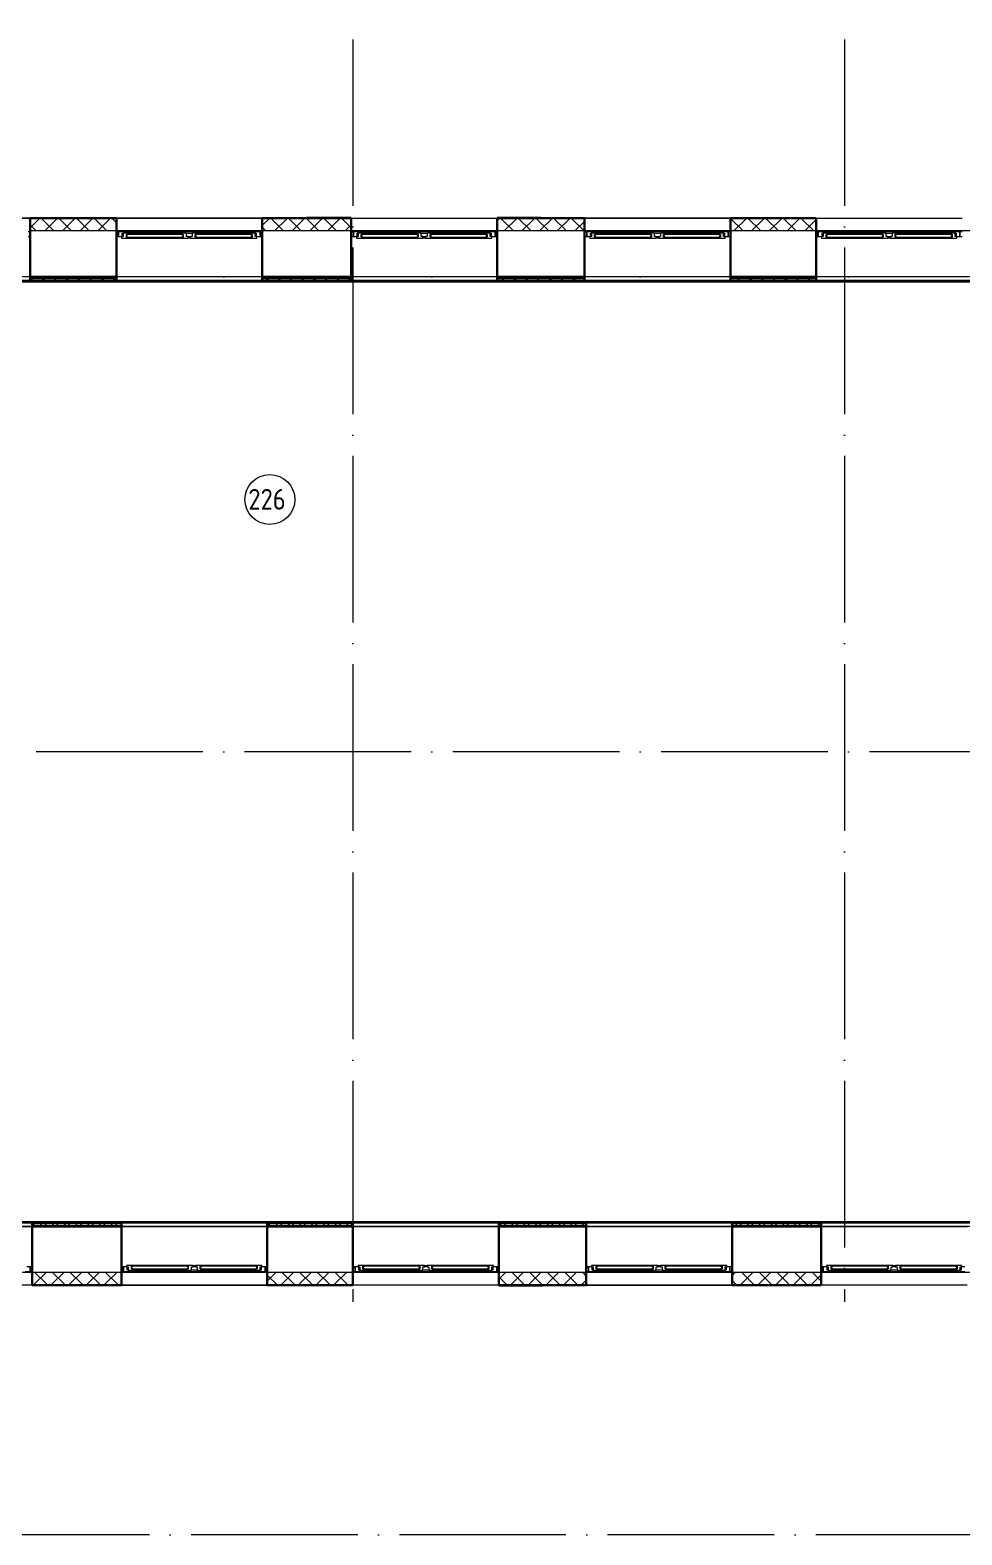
# Model space of a CAD drawing. Header units: millimetres. Extents: x -421858 to 614926, y -468665 to 141641.
# Drawn here: x 115751 to 126935, y 13263 to 31324 of the extents above; entities that cross this region are included whole.
import ezdxf

# ---------------------------------------------------------------- set-up
doc = ezdxf.new("R2010")
doc.units = ezdxf.units.MM
doc.linetypes.add('ADSK_Линия сетки', pattern=[25, 20, -2.5, 0, -2.5])
for name, color, linetype, lineweight in [('_ Окна', 7, 'Continuous', 9), ('Марки помещений', 252, 'Continuous', 20), ('Окна', 252, 'Continuous', 9), ('Оси', 252, 'Continuous', 9), ('Стены внутренние', 7, 'Continuous', 18), ('Стены наружные', 7, 'Continuous', 18), ('Стены штриховка', 252, 'Continuous', 9)]:
    doc.layers.add(name, color=color, linetype=linetype, lineweight=lineweight)
doc.styles.add('GOST Common_2', font='', dxfattribs={"width": 0.9, "height": 250})
doc.styles.get('GOST Common_2').set_extended_font_data('GOST type B')

# ---------------------------------------------------------------- blocks, each defined once
blk = doc.blocks.new('2 этаж')
at = {"layer": '_ Окна', "color": 251, "true_color": 0x636466}
for p, q in [((115751, 28903), (115726, 28903)), ((116811, 28903), (116786, 28903)), ((116811, 28845), (116811, 28903)), ((118536, 28903), (118511, 28903)), ((118511, 28903), (118511, 28845)), ((119631, 28903), (119606, 28903)), ((119631, 28845), (119631, 28903)), ((121356, 28903), (121331, 28903)), ((121331, 28903), (121331, 28845)), ((122431, 28903), (122406, 28903)), ((122431, 28845), (122431, 28903)), ((124156, 28903), (124131, 28903)), ((124131, 28903), (124131, 28845)), ((125211, 28903), (125186, 28903)), ((125211, 28845), (125211, 28903)), ((126936, 28903), (126911, 28903)), ((126911, 28903), (126911, 28845)), ((115726, 28845), (115751, 28845)), ((116786, 28845), (116811, 28845)), ((116909, 28869), (116906, 28869)), ((116906, 28869), (116906, 28837)), ((116906, 28837), (116909, 28837)), ((117586, 28869), (116909, 28869)), ((116909, 28869), (116909, 28837)), ((116909, 28837), (116909, 28869)), ((116909, 28837), (117586, 28837)), ((117586, 28837), (117586, 28869)), ((117586, 28869), (117586, 28837)), ((117589, 28869), (117586, 28869)), ((117586, 28837), (117589, 28837)), ((117589, 28837), (117589, 28869)), ((117736, 28869), (117733, 28869)), ((117733, 28869), (117733, 28837)), ((117733, 28837), (117736, 28837)), ((118413, 28869), (117736, 28869)), ((117736, 28869), (117736, 28837)), ((117736, 28837), (117736, 28869)), ((117736, 28837), (118413, 28837)), ((118413, 28837), (118413, 28869)), ((118413, 28869), (118413, 28837)), ((118416, 28869), (118413, 28869)), ((118413, 28837), (118416, 28837)), ((118416, 28837), (118416, 28869)), ((118511, 28845), (118536, 28845)), ((119606, 28845), (119631, 28845)), ((119729, 28869), (119726, 28869)), ((119726, 28869), (119726, 28837)), ((119726, 28837), (119729, 28837)), ((120406, 28869), (119729, 28869)), ((119729, 28869), (119729, 28837)), ((119729, 28837), (119729, 28869)), ((119729, 28837), (120406, 28837)), ((120406, 28837), (120406, 28869)), ((120406, 28869), (120406, 28837)), ((120409, 28869), (120406, 28869)), ((120406, 28837), (120409, 28837)), ((120409, 28837), (120409, 28869)), ((120556, 28869), (120553, 28869)), ((120553, 28869), (120553, 28837)), ((120553, 28837), (120556, 28837)), ((121233, 28869), (120556, 28869)), ((120556, 28869), (120556, 28837)), ((120556, 28837), (120556, 28869)), ((120556, 28837), (121233, 28837)), ((121233, 28837), (121233, 28869)), ((121233, 28869), (121233, 28837)), ((121236, 28869), (121233, 28869)), ((121233, 28837), (121236, 28837)), ((121236, 28837), (121236, 28869)), ((121331, 28845), (121356, 28845)), ((122406, 28845), (122431, 28845)), ((122529, 28869), (122526, 28869)), ((122526, 28869), (122526, 28837)), ((122526, 28837), (122529, 28837)), ((123206, 28869), (122529, 28869)), ((122529, 28869), (122529, 28837)), ((122529, 28837), (122529, 28869)), ((122529, 28837), (123206, 28837)), ((123206, 28837), (123206, 28869)), ((123206, 28869), (123206, 28837)), ((123209, 28869), (123206, 28869)), ((123206, 28837), (123209, 28837)), ((123209, 28837), (123209, 28869)), ((123356, 28869), (123353, 28869)), ((123353, 28869), (123353, 28837)), ((123353, 28837), (123356, 28837)), ((124033, 28869), (123356, 28869)), ((123356, 28869), (123356, 28837)), ((123356, 28837), (123356, 28869)), ((123356, 28837), (124033, 28837)), ((124033, 28837), (124033, 28869)), ((124033, 28869), (124033, 28837)), ((124036, 28869), (124033, 28869)), ((124033, 28837), (124036, 28837)), ((124036, 28837), (124036, 28869)), ((124131, 28845), (124156, 28845)), ((125186, 28845), (125211, 28845)), ((125309, 28869), (125306, 28869)), ((125306, 28869), (125306, 28837)), ((125306, 28837), (125309, 28837)), ((125986, 28869), (125309, 28869)), ((125309, 28869), (125309, 28837)), ((125309, 28837), (125309, 28869)), ((125309, 28837), (125986, 28837)), ((125986, 28837), (125986, 28869)), ((125986, 28869), (125986, 28837)), ((125989, 28869), (125986, 28869)), ((125986, 28837), (125989, 28837)), ((125989, 28837), (125989, 28869)), ((126136, 28869), (126133, 28869)), ((126133, 28869), (126133, 28837)), ((126133, 28837), (126136, 28837)), ((126813, 28869), (126136, 28869)), ((126136, 28869), (126136, 28837)), ((126136, 28837), (126136, 28869)), ((126136, 28837), (126813, 28837)), ((126813, 28837), (126813, 28869)), ((126813, 28869), (126813, 28837)), ((126816, 28869), (126813, 28869)), ((126813, 28837), (126816, 28837)), ((126816, 28837), (126816, 28869)), ((126911, 28845), (126936, 28845)), ((115776, 16481), (115751, 16481)), ((115751, 16481), (115751, 16423)), ((116871, 16481), (116846, 16481)), ((116871, 16423), (116871, 16481)), ((116969, 16489), (116966, 16489)), ((116966, 16489), (116966, 16457)), ((116966, 16457), (116969, 16457)), ((117646, 16489), (116969, 16489)), ((116969, 16489), (116969, 16457)), ((116969, 16457), (116969, 16489)), ((116969, 16457), (117646, 16457)), ((117646, 16457), (117646, 16489)), ((117646, 16489), (117646, 16457)), ((117649, 16489), (117646, 16489)), ((117646, 16457), (117649, 16457)), ((117649, 16457), (117649, 16489)), ((117796, 16489), (117793, 16489)), ((117793, 16489), (117793, 16457)), ((117793, 16457), (117796, 16457)), ((118473, 16489), (117796, 16489)), ((117796, 16489), (117796, 16457)), ((117796, 16457), (117796, 16489)), ((117796, 16457), (118473, 16457)), ((118473, 16457), (118473, 16489)), ((118473, 16489), (118473, 16457)), ((118476, 16489), (118473, 16489)), ((118473, 16457), (118476, 16457)), ((118476, 16457), (118476, 16489)), ((118596, 16481), (118571, 16481)), ((118571, 16481), (118571, 16423)), ((119651, 16481), (119626, 16481)), ((119651, 16423), (119651, 16481)), ((119749, 16489), (119746, 16489)), ((119746, 16489), (119746, 16457)), ((119746, 16457), (119749, 16457)), ((120426, 16489), (119749, 16489)), ((119749, 16489), (119749, 16457)), ((119749, 16457), (119749, 16489)), ((119749, 16457), (120426, 16457)), ((120426, 16457), (120426, 16489)), ((120426, 16489), (120426, 16457)), ((120429, 16489), (120426, 16489)), ((120426, 16457), (120429, 16457)), ((120429, 16457), (120429, 16489)), ((120576, 16489), (120573, 16489)), ((120573, 16489), (120573, 16457)), ((120573, 16457), (120576, 16457)), ((121253, 16489), (120576, 16489)), ((120576, 16489), (120576, 16457)), ((120576, 16457), (120576, 16489)), ((120576, 16457), (121253, 16457)), ((121253, 16457), (121253, 16489)), ((121253, 16489), (121253, 16457)), ((121256, 16489), (121253, 16489)), ((121253, 16457), (121256, 16457)), ((121256, 16457), (121256, 16489)), ((121376, 16481), (121351, 16481)), ((121351, 16481), (121351, 16423)), ((122451, 16481), (122426, 16481)), ((122451, 16423), (122451, 16481)), ((122549, 16489), (122546, 16489)), ((122546, 16489), (122546, 16457)), ((122546, 16457), (122549, 16457)), ((123226, 16489), (122549, 16489)), ((122549, 16489), (122549, 16457)), ((122549, 16457), (122549, 16489)), ((122549, 16457), (123226, 16457)), ((123226, 16457), (123226, 16489)), ((123226, 16489), (123226, 16457)), ((123229, 16489), (123226, 16489)), ((123226, 16457), (123229, 16457)), ((123229, 16457), (123229, 16489)), ((123376, 16489), (123373, 16489)), ((123373, 16489), (123373, 16457)), ((123373, 16457), (123376, 16457)), ((124053, 16489), (123376, 16489)), ((123376, 16489), (123376, 16457)), ((123376, 16457), (123376, 16489)), ((123376, 16457), (124053, 16457)), ((124053, 16457), (124053, 16489)), ((124053, 16489), (124053, 16457)), ((124056, 16489), (124053, 16489)), ((124053, 16457), (124056, 16457)), ((124056, 16457), (124056, 16489)), ((124176, 16481), (124151, 16481)), ((124151, 16481), (124151, 16423)), ((125271, 16481), (125246, 16481)), ((125271, 16423), (125271, 16481)), ((125369, 16489), (125366, 16489)), ((125366, 16489), (125366, 16457)), ((125366, 16457), (125369, 16457)), ((126046, 16489), (125369, 16489)), ((125369, 16489), (125369, 16457)), ((125369, 16457), (125369, 16489)), ((125369, 16457), (126046, 16457)), ((126046, 16457), (126046, 16489)), ((126046, 16489), (126046, 16457)), ((126049, 16489), (126046, 16489)), ((126046, 16457), (126049, 16457)), ((126049, 16457), (126049, 16489)), ((126196, 16489), (126193, 16489)), ((126193, 16489), (126193, 16457)), ((126193, 16457), (126196, 16457)), ((126873, 16489), (126196, 16489)), ((126196, 16489), (126196, 16457)), ((126196, 16457), (126196, 16489)), ((126196, 16457), (126873, 16457)), ((126873, 16457), (126873, 16489)), ((126873, 16489), (126873, 16457)), ((126876, 16489), (126873, 16489)), ((126873, 16457), (126876, 16457)), ((126876, 16457), (126876, 16489)), ((115751, 16423), (115776, 16423)), ((116846, 16423), (116871, 16423)), ((118571, 16423), (118596, 16423)), ((119626, 16423), (119651, 16423)), ((121351, 16423), (121376, 16423)), ((122426, 16423), (122451, 16423)), ((124151, 16423), (124176, 16423)), ((125246, 16423), (125271, 16423))]:
    blk.add_line(p, q, dxfattribs=at)
at = {"layer": '_ Окна', "color": 251, "lineweight": 18, "true_color": 0x636466}
for p, q in [((116870, 28903), (116811, 28903)), ((116811, 28903), (116811, 28845)), ((116875, 28886), (116870, 28903)), ((118452, 28903), (118447, 28886)), ((118511, 28903), (118452, 28903)), ((118511, 28845), (118511, 28903)), ((119690, 28903), (119631, 28903)), ((119631, 28903), (119631, 28845)), ((119695, 28886), (119690, 28903)), ((121272, 28903), (121267, 28886)), ((121331, 28903), (121272, 28903)), ((121331, 28845), (121331, 28903)), ((122490, 28903), (122431, 28903)), ((122431, 28903), (122431, 28845)), ((122495, 28886), (122490, 28903)), ((124072, 28903), (124067, 28886)), ((124131, 28903), (124072, 28903)), ((124131, 28845), (124131, 28903)), ((125270, 28903), (125211, 28903)), ((125211, 28903), (125211, 28845)), ((125275, 28886), (125270, 28903)), ((126852, 28903), (126847, 28886)), ((126911, 28903), (126852, 28903)), ((126911, 28845), (126911, 28903)), ((116811, 28845), (116849, 28845)), ((116869, 28845), (116849, 28845)), ((116849, 28845), (116849, 28828)), ((116849, 28828), (116905, 28828)), ((116857, 28845), (116857, 28886)), ((116857, 28886), (116869, 28886)), ((116869, 28886), (116869, 28845)), ((116919, 28886), (116869, 28886)), ((116905, 28828), (116906, 28829)), ((116906, 28837), (116906, 28869)), ((116906, 28869), (116924, 28869)), ((116924, 28837), (116906, 28837)), ((116906, 28829), (116907, 28828)), ((116907, 28828), (116922, 28828)), ((116924, 28869), (116919, 28886)), ((116922, 28828), (116924, 28837)), ((117576, 28886), (117571, 28869)), ((117571, 28869), (117589, 28869)), ((117589, 28837), (117571, 28837)), ((117571, 28837), (117573, 28828)), ((117573, 28828), (117588, 28828)), ((117626, 28886), (117576, 28886)), ((117588, 28828), (117589, 28829)), ((117589, 28869), (117589, 28837)), ((117589, 28829), (117590, 28828)), ((117590, 28828), (117646, 28828)), ((117626, 28845), (117626, 28886)), ((117646, 28845), (117626, 28845)), ((117646, 28828), (117646, 28845)), ((117696, 28845), (117676, 28845)), ((117676, 28845), (117676, 28828)), ((117676, 28828), (117732, 28828)), ((117696, 28886), (117696, 28845)), ((117746, 28886), (117696, 28886)), ((117732, 28828), (117733, 28829)), ((117733, 28837), (117733, 28869)), ((117733, 28869), (117751, 28869)), ((117751, 28837), (117733, 28837)), ((117733, 28829), (117734, 28828)), ((117734, 28828), (117749, 28828)), ((117751, 28869), (117746, 28886)), ((117749, 28828), (117751, 28837)), ((118403, 28886), (118398, 28869)), ((118398, 28869), (118416, 28869)), ((118416, 28837), (118398, 28837)), ((118398, 28837), (118400, 28828)), ((118400, 28828), (118415, 28828)), ((118453, 28886), (118403, 28886)), ((118415, 28828), (118416, 28829)), ((118416, 28869), (118416, 28837)), ((118416, 28829), (118417, 28828)), ((118417, 28828), (118473, 28828)), ((118453, 28845), (118453, 28886)), ((118453, 28886), (118465, 28886)), ((118473, 28845), (118453, 28845)), ((118465, 28886), (118465, 28845)), ((118473, 28828), (118473, 28845)), ((118473, 28845), (118511, 28845)), ((119631, 28845), (119669, 28845)), ((119689, 28845), (119669, 28845)), ((119669, 28845), (119669, 28828)), ((119669, 28828), (119725, 28828)), ((119677, 28845), (119677, 28886)), ((119677, 28886), (119689, 28886)), ((119689, 28886), (119689, 28845)), ((119739, 28886), (119689, 28886)), ((119725, 28828), (119726, 28829)), ((119726, 28837), (119726, 28869)), ((119726, 28869), (119744, 28869)), ((119744, 28837), (119726, 28837)), ((119726, 28829), (119727, 28828)), ((119727, 28828), (119742, 28828)), ((119744, 28869), (119739, 28886)), ((119742, 28828), (119744, 28837)), ((120396, 28886), (120391, 28869)), ((120391, 28869), (120409, 28869)), ((120409, 28837), (120391, 28837)), ((120391, 28837), (120393, 28828)), ((120393, 28828), (120408, 28828)), ((120446, 28886), (120396, 28886)), ((120408, 28828), (120409, 28829)), ((120409, 28869), (120409, 28837)), ((120409, 28829), (120410, 28828)), ((120410, 28828), (120466, 28828)), ((120446, 28845), (120446, 28886)), ((120466, 28845), (120446, 28845)), ((120466, 28828), (120466, 28845)), ((120516, 28845), (120496, 28845)), ((120496, 28845), (120496, 28828)), ((120496, 28828), (120552, 28828)), ((120516, 28886), (120516, 28845)), ((120566, 28886), (120516, 28886)), ((120552, 28828), (120553, 28829)), ((120553, 28837), (120553, 28869)), ((120553, 28869), (120571, 28869)), ((120571, 28837), (120553, 28837)), ((120553, 28829), (120554, 28828)), ((120554, 28828), (120569, 28828)), ((120571, 28869), (120566, 28886)), ((120569, 28828), (120571, 28837)), ((121223, 28886), (121218, 28869)), ((121218, 28869), (121236, 28869)), ((121236, 28837), (121218, 28837)), ((121218, 28837), (121220, 28828)), ((121220, 28828), (121235, 28828)), ((121273, 28886), (121223, 28886)), ((121235, 28828), (121236, 28829)), ((121236, 28869), (121236, 28837)), ((121236, 28829), (121237, 28828)), ((121237, 28828), (121293, 28828)), ((121273, 28845), (121273, 28886)), ((121273, 28886), (121285, 28886)), ((121293, 28845), (121273, 28845)), ((121285, 28886), (121285, 28845)), ((121293, 28828), (121293, 28845)), ((121293, 28845), (121331, 28845)), ((122431, 28845), (122469, 28845)), ((122489, 28845), (122469, 28845)), ((122469, 28845), (122469, 28828)), ((122469, 28828), (122525, 28828)), ((122477, 28845), (122477, 28886)), ((122477, 28886), (122489, 28886)), ((122489, 28886), (122489, 28845)), ((122539, 28886), (122489, 28886)), ((122525, 28828), (122526, 28829)), ((122526, 28837), (122526, 28869)), ((122526, 28869), (122544, 28869)), ((122544, 28837), (122526, 28837)), ((122526, 28829), (122527, 28828)), ((122527, 28828), (122542, 28828)), ((122544, 28869), (122539, 28886)), ((122542, 28828), (122544, 28837)), ((123196, 28886), (123191, 28869)), ((123191, 28869), (123209, 28869)), ((123209, 28837), (123191, 28837)), ((123191, 28837), (123193, 28828)), ((123193, 28828), (123208, 28828)), ((123246, 28886), (123196, 28886)), ((123208, 28828), (123209, 28829)), ((123209, 28869), (123209, 28837)), ((123209, 28829), (123210, 28828)), ((123210, 28828), (123266, 28828)), ((123246, 28845), (123246, 28886)), ((123266, 28845), (123246, 28845)), ((123266, 28828), (123266, 28845)), ((123316, 28845), (123296, 28845)), ((123296, 28845), (123296, 28828)), ((123296, 28828), (123352, 28828)), ((123316, 28886), (123316, 28845)), ((123366, 28886), (123316, 28886)), ((123352, 28828), (123353, 28829)), ((123353, 28837), (123353, 28869)), ((123353, 28869), (123371, 28869)), ((123371, 28837), (123353, 28837)), ((123353, 28829), (123354, 28828)), ((123354, 28828), (123369, 28828)), ((123371, 28869), (123366, 28886)), ((123369, 28828), (123371, 28837)), ((124023, 28886), (124018, 28869)), ((124018, 28869), (124036, 28869)), ((124036, 28837), (124018, 28837)), ((124018, 28837), (124020, 28828)), ((124020, 28828), (124035, 28828)), ((124073, 28886), (124023, 28886)), ((124035, 28828), (124036, 28829)), ((124036, 28869), (124036, 28837)), ((124036, 28829), (124037, 28828)), ((124037, 28828), (124093, 28828)), ((124073, 28845), (124073, 28886)), ((124073, 28886), (124085, 28886)), ((124093, 28845), (124073, 28845)), ((124085, 28886), (124085, 28845)), ((124093, 28828), (124093, 28845)), ((124093, 28845), (124131, 28845)), ((125211, 28845), (125249, 28845)), ((125269, 28845), (125249, 28845)), ((125249, 28845), (125249, 28828)), ((125249, 28828), (125305, 28828)), ((125257, 28845), (125257, 28886)), ((125257, 28886), (125269, 28886)), ((125269, 28886), (125269, 28845)), ((125319, 28886), (125269, 28886)), ((125305, 28828), (125306, 28829)), ((125306, 28837), (125306, 28869)), ((125306, 28869), (125324, 28869)), ((125324, 28837), (125306, 28837)), ((125306, 28829), (125307, 28828)), ((125307, 28828), (125322, 28828)), ((125324, 28869), (125319, 28886)), ((125322, 28828), (125324, 28837)), ((125976, 28886), (125971, 28869)), ((125971, 28869), (125989, 28869)), ((125989, 28837), (125971, 28837)), ((125971, 28837), (125973, 28828)), ((125973, 28828), (125988, 28828)), ((126026, 28886), (125976, 28886)), ((125988, 28828), (125989, 28829)), ((125989, 28869), (125989, 28837)), ((125989, 28829), (125990, 28828)), ((125990, 28828), (126046, 28828)), ((126026, 28845), (126026, 28886)), ((126046, 28845), (126026, 28845)), ((126046, 28828), (126046, 28845)), ((126096, 28845), (126076, 28845)), ((126076, 28845), (126076, 28828)), ((126076, 28828), (126132, 28828)), ((126096, 28886), (126096, 28845)), ((126146, 28886), (126096, 28886)), ((126132, 28828), (126133, 28829)), ((126133, 28837), (126133, 28869)), ((126133, 28869), (126151, 28869)), ((126151, 28837), (126133, 28837)), ((126133, 28829), (126134, 28828)), ((126134, 28828), (126149, 28828)), ((126151, 28869), (126146, 28886)), ((126149, 28828), (126151, 28837)), ((126803, 28886), (126798, 28869)), ((126798, 28869), (126816, 28869)), ((126816, 28837), (126798, 28837)), ((126798, 28837), (126800, 28828)), ((126800, 28828), (126815, 28828)), ((126853, 28886), (126803, 28886)), ((126815, 28828), (126816, 28829)), ((126816, 28869), (126816, 28837)), ((126816, 28829), (126817, 28828)), ((126817, 28828), (126873, 28828)), ((126853, 28845), (126853, 28886)), ((126853, 28886), (126865, 28886)), ((126873, 28845), (126853, 28845)), ((126865, 28886), (126865, 28845)), ((126873, 28828), (126873, 28845)), ((126873, 28845), (126911, 28845)), ((115751, 16481), (115713, 16481)), ((115751, 16423), (115751, 16481)), ((116909, 16481), (116871, 16481)), ((116871, 16481), (116871, 16423)), ((116965, 16498), (116909, 16498)), ((116909, 16498), (116909, 16481)), ((116909, 16481), (116929, 16481)), ((116917, 16440), (116917, 16481)), ((116929, 16440), (116917, 16440)), ((116929, 16481), (116929, 16440)), ((116929, 16440), (116979, 16440)), ((116930, 16423), (116935, 16440)), ((116966, 16497), (116965, 16498)), ((116967, 16498), (116966, 16497)), ((116966, 16457), (116966, 16489)), ((116966, 16489), (116984, 16489)), ((116984, 16457), (116966, 16457)), ((116982, 16498), (116967, 16498)), ((116979, 16440), (116984, 16457)), ((116984, 16489), (116982, 16498)), ((117633, 16498), (117631, 16489)), ((117631, 16489), (117649, 16489)), ((117649, 16457), (117631, 16457)), ((117631, 16457), (117636, 16440)), ((117648, 16498), (117633, 16498)), ((117636, 16440), (117686, 16440)), ((117649, 16497), (117648, 16498)), ((117650, 16498), (117649, 16497)), ((117649, 16489), (117649, 16457)), ((117706, 16498), (117650, 16498)), ((117686, 16440), (117686, 16481)), ((117686, 16481), (117706, 16481)), ((117706, 16481), (117706, 16498)), ((117792, 16498), (117736, 16498)), ((117736, 16498), (117736, 16481)), ((117736, 16481), (117756, 16481)), ((117756, 16481), (117756, 16440)), ((117756, 16440), (117806, 16440)), ((117793, 16497), (117792, 16498)), ((117794, 16498), (117793, 16497)), ((117793, 16457), (117793, 16489)), ((117793, 16489), (117811, 16489)), ((117811, 16457), (117793, 16457)), ((117809, 16498), (117794, 16498)), ((117806, 16440), (117811, 16457)), ((117811, 16489), (117809, 16498)), ((118460, 16498), (118458, 16489)), ((118458, 16489), (118476, 16489)), ((118476, 16457), (118458, 16457)), ((118458, 16457), (118463, 16440)), ((118475, 16498), (118460, 16498)), ((118463, 16440), (118513, 16440)), ((118476, 16497), (118475, 16498)), ((118477, 16498), (118476, 16497)), ((118476, 16489), (118476, 16457)), ((118533, 16498), (118477, 16498)), ((118507, 16440), (118512, 16423)), ((118513, 16440), (118513, 16481)), ((118513, 16481), (118533, 16481)), ((118525, 16440), (118513, 16440)), ((118525, 16481), (118525, 16440)), ((118533, 16481), (118533, 16498)), ((118571, 16481), (118533, 16481)), ((118571, 16423), (118571, 16481)), ((119689, 16481), (119651, 16481)), ((119651, 16481), (119651, 16423)), ((119745, 16498), (119689, 16498)), ((119689, 16498), (119689, 16481)), ((119689, 16481), (119709, 16481)), ((119697, 16440), (119697, 16481)), ((119709, 16440), (119697, 16440)), ((119709, 16481), (119709, 16440)), ((119709, 16440), (119759, 16440)), ((119710, 16423), (119715, 16440)), ((119746, 16497), (119745, 16498)), ((119747, 16498), (119746, 16497)), ((119746, 16457), (119746, 16489)), ((119746, 16489), (119764, 16489)), ((119764, 16457), (119746, 16457)), ((119762, 16498), (119747, 16498)), ((119759, 16440), (119764, 16457)), ((119764, 16489), (119762, 16498)), ((120413, 16498), (120411, 16489)), ((120411, 16489), (120429, 16489)), ((120429, 16457), (120411, 16457)), ((120411, 16457), (120416, 16440)), ((120428, 16498), (120413, 16498)), ((120416, 16440), (120466, 16440)), ((120429, 16497), (120428, 16498)), ((120430, 16498), (120429, 16497)), ((120429, 16489), (120429, 16457)), ((120486, 16498), (120430, 16498)), ((120466, 16440), (120466, 16481)), ((120466, 16481), (120486, 16481)), ((120486, 16481), (120486, 16498)), ((120572, 16498), (120516, 16498)), ((120516, 16498), (120516, 16481)), ((120516, 16481), (120536, 16481)), ((120536, 16481), (120536, 16440)), ((120536, 16440), (120586, 16440)), ((120573, 16497), (120572, 16498)), ((120574, 16498), (120573, 16497)), ((120573, 16457), (120573, 16489)), ((120573, 16489), (120591, 16489)), ((120591, 16457), (120573, 16457)), ((120589, 16498), (120574, 16498)), ((120586, 16440), (120591, 16457)), ((120591, 16489), (120589, 16498)), ((121240, 16498), (121238, 16489)), ((121238, 16489), (121256, 16489)), ((121256, 16457), (121238, 16457)), ((121238, 16457), (121243, 16440)), ((121255, 16498), (121240, 16498)), ((121243, 16440), (121293, 16440)), ((121256, 16497), (121255, 16498)), ((121257, 16498), (121256, 16497)), ((121256, 16489), (121256, 16457)), ((121313, 16498), (121257, 16498)), ((121287, 16440), (121292, 16423)), ((121293, 16440), (121293, 16481)), ((121293, 16481), (121313, 16481)), ((121305, 16440), (121293, 16440)), ((121305, 16481), (121305, 16440)), ((121313, 16481), (121313, 16498)), ((121351, 16481), (121313, 16481)), ((121351, 16423), (121351, 16481)), ((122489, 16481), (122451, 16481)), ((122451, 16481), (122451, 16423)), ((122545, 16498), (122489, 16498)), ((122489, 16498), (122489, 16481)), ((122489, 16481), (122509, 16481)), ((122497, 16440), (122497, 16481)), ((122509, 16440), (122497, 16440)), ((122509, 16481), (122509, 16440)), ((122509, 16440), (122559, 16440)), ((122510, 16423), (122515, 16440)), ((122546, 16497), (122545, 16498)), ((122547, 16498), (122546, 16497)), ((122546, 16457), (122546, 16489)), ((122546, 16489), (122564, 16489)), ((122564, 16457), (122546, 16457)), ((122562, 16498), (122547, 16498)), ((122559, 16440), (122564, 16457)), ((122564, 16489), (122562, 16498)), ((123213, 16498), (123211, 16489)), ((123211, 16489), (123229, 16489)), ((123229, 16457), (123211, 16457)), ((123211, 16457), (123216, 16440)), ((123228, 16498), (123213, 16498)), ((123216, 16440), (123266, 16440)), ((123229, 16497), (123228, 16498)), ((123230, 16498), (123229, 16497)), ((123229, 16489), (123229, 16457)), ((123286, 16498), (123230, 16498)), ((123266, 16440), (123266, 16481)), ((123266, 16481), (123286, 16481)), ((123286, 16481), (123286, 16498)), ((123372, 16498), (123316, 16498)), ((123316, 16498), (123316, 16481)), ((123316, 16481), (123336, 16481)), ((123336, 16481), (123336, 16440)), ((123336, 16440), (123386, 16440)), ((123373, 16497), (123372, 16498)), ((123374, 16498), (123373, 16497)), ((123373, 16457), (123373, 16489)), ((123373, 16489), (123391, 16489)), ((123391, 16457), (123373, 16457)), ((123389, 16498), (123374, 16498)), ((123386, 16440), (123391, 16457)), ((123391, 16489), (123389, 16498)), ((124040, 16498), (124038, 16489)), ((124038, 16489), (124056, 16489)), ((124056, 16457), (124038, 16457)), ((124038, 16457), (124043, 16440)), ((124055, 16498), (124040, 16498)), ((124043, 16440), (124093, 16440)), ((124056, 16497), (124055, 16498)), ((124057, 16498), (124056, 16497)), ((124056, 16489), (124056, 16457)), ((124113, 16498), (124057, 16498)), ((124087, 16440), (124092, 16423)), ((124093, 16440), (124093, 16481)), ((124093, 16481), (124113, 16481)), ((124105, 16440), (124093, 16440)), ((124105, 16481), (124105, 16440)), ((124113, 16481), (124113, 16498)), ((124151, 16481), (124113, 16481)), ((124151, 16423), (124151, 16481)), ((125309, 16481), (125271, 16481)), ((125271, 16481), (125271, 16423)), ((125365, 16498), (125309, 16498)), ((125309, 16498), (125309, 16481)), ((125309, 16481), (125329, 16481)), ((125317, 16440), (125317, 16481)), ((125329, 16440), (125317, 16440)), ((125329, 16481), (125329, 16440)), ((125329, 16440), (125379, 16440)), ((125330, 16423), (125335, 16440)), ((125366, 16497), (125365, 16498)), ((125367, 16498), (125366, 16497)), ((125366, 16457), (125366, 16489)), ((125366, 16489), (125384, 16489)), ((125384, 16457), (125366, 16457)), ((125382, 16498), (125367, 16498)), ((125379, 16440), (125384, 16457)), ((125384, 16489), (125382, 16498)), ((126033, 16498), (126031, 16489)), ((126031, 16489), (126049, 16489)), ((126049, 16457), (126031, 16457)), ((126031, 16457), (126036, 16440)), ((126048, 16498), (126033, 16498)), ((126036, 16440), (126086, 16440)), ((126049, 16497), (126048, 16498)), ((126050, 16498), (126049, 16497)), ((126049, 16489), (126049, 16457)), ((126106, 16498), (126050, 16498)), ((126086, 16440), (126086, 16481)), ((126086, 16481), (126106, 16481)), ((126106, 16481), (126106, 16498)), ((126192, 16498), (126136, 16498)), ((126136, 16498), (126136, 16481)), ((126136, 16481), (126156, 16481)), ((126156, 16481), (126156, 16440)), ((126156, 16440), (126206, 16440)), ((126193, 16497), (126192, 16498)), ((126194, 16498), (126193, 16497)), ((126193, 16457), (126193, 16489)), ((126193, 16489), (126211, 16489)), ((126211, 16457), (126193, 16457)), ((126209, 16498), (126194, 16498)), ((126206, 16440), (126211, 16457)), ((126211, 16489), (126209, 16498)), ((126860, 16498), (126858, 16489)), ((126858, 16489), (126876, 16489)), ((126876, 16457), (126858, 16457)), ((126858, 16457), (126863, 16440)), ((126875, 16498), (126860, 16498)), ((126863, 16440), (126913, 16440)), ((126876, 16497), (126875, 16498)), ((126877, 16498), (126876, 16497)), ((126876, 16489), (126876, 16457)), ((126933, 16498), (126877, 16498)), ((126907, 16440), (126912, 16423)), ((126913, 16440), (126913, 16481)), ((126913, 16481), (126933, 16481)), ((126925, 16440), (126913, 16440)), ((126925, 16481), (126925, 16440)), ((126933, 16481), (126933, 16498)), ((126971, 16481), (126933, 16481)), ((115692, 16423), (115751, 16423)), ((116871, 16423), (116930, 16423)), ((118512, 16423), (118571, 16423)), ((119651, 16423), (119710, 16423)), ((121292, 16423), (121351, 16423)), ((122451, 16423), (122510, 16423)), ((124092, 16423), (124151, 16423)), ((125271, 16423), (125330, 16423)), ((126912, 16423), (126971, 16423))]:
    blk.add_line(p, q, dxfattribs=at)
at = {"layer": 'Марки помещений', "color": 251, "true_color": 0x636466}
blk.add_circle((118629, 25690), 300, dxfattribs=at)
at = {"layer": 'Окна', "color": 251, "true_color": 0x636466}
for p, q in [((118452, 28903), (116870, 28903)), ((121272, 28903), (119690, 28903)), ((124072, 28903), (122490, 28903)), ((126852, 28903), (125270, 28903)), ((116905, 28828), (116907, 28828)), ((117576, 28886), (116919, 28886)), ((116922, 28828), (117573, 28828)), ((117588, 28828), (117590, 28828)), ((117626, 28886), (117696, 28886)), ((117646, 28845), (117676, 28845)), ((117676, 28828), (117646, 28828)), ((117732, 28828), (117734, 28828)), ((118403, 28886), (117746, 28886)), ((117749, 28828), (118400, 28828)), ((118415, 28828), (118417, 28828)), ((119725, 28828), (119727, 28828)), ((120396, 28886), (119739, 28886)), ((119742, 28828), (120393, 28828)), ((120408, 28828), (120410, 28828)), ((120446, 28886), (120516, 28886)), ((120466, 28845), (120496, 28845)), ((120496, 28828), (120466, 28828)), ((120552, 28828), (120554, 28828)), ((121223, 28886), (120566, 28886)), ((120569, 28828), (121220, 28828)), ((121235, 28828), (121237, 28828)), ((122525, 28828), (122527, 28828)), ((123196, 28886), (122539, 28886)), ((122542, 28828), (123193, 28828)), ((123208, 28828), (123210, 28828)), ((123246, 28886), (123316, 28886)), ((123266, 28845), (123296, 28845)), ((123296, 28828), (123266, 28828)), ((123352, 28828), (123354, 28828)), ((124023, 28886), (123366, 28886)), ((123369, 28828), (124020, 28828)), ((124035, 28828), (124037, 28828)), ((125305, 28828), (125307, 28828)), ((125976, 28886), (125319, 28886)), ((125322, 28828), (125973, 28828)), ((125988, 28828), (125990, 28828)), ((126026, 28886), (126096, 28886)), ((126046, 28845), (126076, 28845)), ((126076, 28828), (126046, 28828)), ((126132, 28828), (126134, 28828)), ((126803, 28886), (126146, 28886)), ((126149, 28828), (126800, 28828)), ((126815, 28828), (126817, 28828)), ((116967, 16498), (116965, 16498)), ((116979, 16440), (117636, 16440)), ((117633, 16498), (116982, 16498)), ((117650, 16498), (117648, 16498)), ((117756, 16440), (117686, 16440)), ((117706, 16498), (117736, 16498)), ((117736, 16481), (117706, 16481)), ((117794, 16498), (117792, 16498)), ((117806, 16440), (118463, 16440)), ((118460, 16498), (117809, 16498)), ((118477, 16498), (118475, 16498)), ((119747, 16498), (119745, 16498)), ((119759, 16440), (120416, 16440)), ((120413, 16498), (119762, 16498)), ((120430, 16498), (120428, 16498)), ((120536, 16440), (120466, 16440)), ((120486, 16498), (120516, 16498)), ((120516, 16481), (120486, 16481)), ((120574, 16498), (120572, 16498)), ((120586, 16440), (121243, 16440)), ((121240, 16498), (120589, 16498)), ((121257, 16498), (121255, 16498)), ((122547, 16498), (122545, 16498)), ((122559, 16440), (123216, 16440)), ((123213, 16498), (122562, 16498)), ((123230, 16498), (123228, 16498)), ((123336, 16440), (123266, 16440)), ((123286, 16498), (123316, 16498)), ((123316, 16481), (123286, 16481)), ((123374, 16498), (123372, 16498)), ((123386, 16440), (124043, 16440)), ((124040, 16498), (123389, 16498)), ((124057, 16498), (124055, 16498)), ((125367, 16498), (125365, 16498)), ((125379, 16440), (126036, 16440)), ((126033, 16498), (125382, 16498)), ((126050, 16498), (126048, 16498)), ((126156, 16440), (126086, 16440)), ((126106, 16498), (126136, 16498)), ((126136, 16481), (126106, 16481)), ((126194, 16498), (126192, 16498)), ((126206, 16440), (126863, 16440)), ((126860, 16498), (126209, 16498)), ((126877, 16498), (126875, 16498)), ((116930, 16423), (118512, 16423)), ((119710, 16423), (121292, 16423)), ((122510, 16423), (124092, 16423)), ((125330, 16423), (126912, 16423))]:
    blk.add_line(p, q, dxfattribs=at)
at = {"layer": 'Оси', "color": 251, "linetype": 'ADSK_Линия сетки', "ltscale": 100, "true_color": 0x636466}
for p, q in [((119626, 33713), (119626, 16059)), ((125526, 33713), (125526, 16059)), ((165326, 28363), (93604, 28363)), ((165326, 22663), (93566, 22663)), ((165326, 16963), (93604, 16963)), ((139683, 13263), (93566, 13263))]:
    blk.add_line(p, q, dxfattribs=at)
at = {"layer": 'Стены внутренние', "color": 251, "true_color": 0x636466}
for p, q in [((114001, 29065), (115751, 29065)), ((131231, 28913), (115751, 28913)), ((118536, 28913), (115751, 28913)), ((116786, 29065), (118536, 29065)), ((119606, 29065), (121356, 29065)), ((122406, 29065), (124156, 29065)), ((125186, 29065), (126936, 29065)), ((115751, 28363), (114001, 28363)), ((118536, 28363), (116786, 28363)), ((121356, 28363), (119606, 28363)), ((124156, 28363), (122406, 28363)), ((126936, 28363), (125186, 28363)), ((114026, 16963), (115776, 16963)), ((116846, 16963), (118596, 16963)), ((119626, 16963), (121376, 16963)), ((122426, 16963), (124176, 16963)), ((125246, 16963), (126996, 16963)), ((115776, 16261), (114026, 16261)), ((119626, 16413), (114027, 16413)), ((118596, 16261), (116846, 16261)), ((121376, 16261), (119626, 16261)), ((122426, 16413), (119632, 16413)), ((124176, 16261), (122426, 16261)), ((130724, 16413), (122431, 16413)), ((126996, 16261), (125246, 16261))]:
    blk.add_line(p, q, dxfattribs=at)
at = {"layer": 'Стены внутренние', "color": 251, "lineweight": 30, "true_color": 0x636466}
for p, q in [((115751, 28363), (115751, 29065)), ((115751, 29065), (116786, 29065)), ((116786, 28363), (116786, 29065)), ((118536, 28363), (118536, 29065)), ((119606, 29065), (118536, 29065)), ((119606, 28363), (119606, 29065)), ((121356, 28363), (121356, 29065)), ((121356, 29065), (122406, 29065)), ((122406, 28363), (122406, 29065)), ((124156, 28363), (124156, 29065)), ((124156, 29065), (125186, 29065)), ((125186, 28363), (125186, 29065)), ((116786, 28363), (115751, 28363)), ((119606, 28363), (118536, 28363)), ((122406, 28363), (121356, 28363)), ((125186, 28363), (124156, 28363)), ((115776, 16963), (116846, 16963)), ((115776, 16963), (115776, 16261)), ((116846, 16963), (116846, 16261)), ((118596, 16963), (119626, 16963)), ((118596, 16963), (118596, 16261)), ((119626, 16963), (119626, 16261)), ((121376, 16963), (122426, 16963)), ((121376, 16963), (121376, 16261)), ((122426, 16963), (122426, 16261)), ((124176, 16963), (125246, 16963)), ((124176, 16963), (124176, 16261)), ((125246, 16963), (125246, 16261)), ((115776, 16261), (116846, 16261)), ((118596, 16261), (119626, 16261)), ((121376, 16261), (122426, 16261)), ((124176, 16261), (125246, 16261))]:
    blk.add_line(p, q, dxfattribs=at)
at = {"layer": 'Стены внутренние', "color": 251, "linetype": 'Continuous', "lineweight": 9, "true_color": 0x636466}
for p, q in [((115751, 28950), (115864, 29063)), ((115823, 28913), (115751, 28985)), ((116036, 28913), (115886, 29063)), ((115902, 29065), (115901, 29063)), ((115926, 28913), (116076, 29063)), ((116248, 28913), (116098, 29063)), ((116138, 28913), (116288, 29063)), ((116460, 28913), (116310, 29063)), ((116350, 28913), (116500, 29063)), ((116672, 28913), (116522, 29063)), ((116562, 28913), (116712, 29063)), ((116784, 29013), (116734, 29063)), ((116775, 28913), (116786, 28924)), ((118536, 28977), (118622, 29063)), ((118581, 28913), (118536, 28958)), ((118793, 28913), (118643, 29063)), ((118684, 28913), (118834, 29063)), ((118809, 29063), (118808, 29065)), ((119005, 28913), (118855, 29063)), ((118896, 28913), (119046, 29063)), ((119218, 28913), (119068, 29063)), ((119108, 28913), (119258, 29063)), ((119430, 28913), (119280, 29063)), ((119320, 28913), (119470, 29063)), ((119395, 29063), (119395, 29064)), ((119606, 28949), (119492, 29063)), ((119532, 28913), (119606, 28987)), ((121358, 29041), (121379, 29063)), ((121551, 28913), (121401, 29063)), ((121441, 28913), (121591, 29063)), ((121763, 28913), (121613, 29063)), ((121654, 28913), (121804, 29063)), ((121975, 28913), (121825, 29063)), ((121866, 28913), (122016, 29063)), ((122187, 28913), (122037, 29063)), ((122078, 28913), (122228, 29063)), ((122094, 29063), (122093, 29065)), ((122399, 28913), (122249, 29063)), ((122290, 28913), (122404, 29027)), ((124309, 28913), (124159, 29063)), ((124199, 28913), (124349, 29063)), ((124521, 28913), (124371, 29063)), ((124411, 28913), (124561, 29063)), ((124733, 28913), (124583, 29063)), ((124623, 28913), (124773, 29063)), ((124945, 28913), (124795, 29063)), ((124836, 28913), (124986, 29063)), ((125157, 28913), (125007, 29063)), ((125048, 28913), (125184, 29049)), ((125186, 28990), (125184, 28993)), ((115792, 16263), (115942, 16413)), ((115958, 16263), (115808, 16413)), ((115902, 16263), (115902, 16263)), ((116004, 16263), (116154, 16413)), ((116170, 16263), (116020, 16413)), ((116216, 16263), (116366, 16413)), ((116382, 16263), (116232, 16413)), ((116428, 16263), (116578, 16413)), ((116594, 16263), (116444, 16413)), ((116640, 16263), (116790, 16413)), ((116806, 16263), (116656, 16413)), ((118715, 16263), (118596, 16382)), ((118598, 16311), (118700, 16413)), ((118600, 16263), (118599, 16261)), ((118762, 16263), (118912, 16413)), ((118927, 16263), (118777, 16413)), ((118974, 16263), (119124, 16413)), ((119140, 16263), (118990, 16413)), ((119186, 16263), (119336, 16413)), ((119352, 16263), (119202, 16413)), ((119396, 16261), (119394, 16263)), ((119398, 16263), (119548, 16413)), ((119564, 16263), (119414, 16413)), ((119421, 16263), (119420, 16261)), ((119610, 16263), (119624, 16277)), ((119626, 16413), (119626, 16413)), ((121473, 16263), (121376, 16360)), ((121378, 16334), (121457, 16413)), ((121415, 16263), (121414, 16261)), ((121519, 16263), (121669, 16413)), ((121685, 16263), (121535, 16413)), ((121731, 16263), (121881, 16413)), ((121897, 16263), (121747, 16413)), ((121944, 16263), (122094, 16413)), ((122109, 16263), (121959, 16413)), ((122156, 16263), (122306, 16413)), ((122322, 16263), (122172, 16413)), ((122237, 16263), (122236, 16261)), ((122368, 16263), (122424, 16319)), ((122426, 16370), (122384, 16413)), ((124176, 16374), (124215, 16413)), ((124178, 16309), (124176, 16312)), ((124231, 16263), (124178, 16315)), ((124277, 16263), (124427, 16413)), ((124443, 16263), (124293, 16413)), ((124489, 16263), (124639, 16413)), ((124655, 16263), (124505, 16413)), ((124675, 16261), (124674, 16263)), ((124701, 16263), (124851, 16413)), ((124867, 16263), (124717, 16413)), ((124913, 16263), (125063, 16413)), ((125079, 16263), (124929, 16413)), ((125052, 16263), (125051, 16261)), ((125126, 16263), (125246, 16383)), ((125244, 16310), (125141, 16413))]:
    blk.add_line(p, q, dxfattribs=at)
at = {"layer": 'Стены наружные', "color": 251, "true_color": 0x636466}
for p, q in [((113476, 29070), (119071, 29070)), ((115751, 29065), (114001, 29065)), ((115751, 29065), (115751, 29070)), ((116269, 29065), (116269, 29070)), ((121881, 29070), (124671, 29070)), ((122406, 29070), (122406, 29065)), ((124156, 29065), (122406, 29065)), ((124156, 29065), (124156, 29070)), ((124671, 29065), (124671, 29070)), ((115751, 28318), (114001, 28318)), ((118536, 28318), (116786, 28318)), ((121356, 28318), (119606, 28318)), ((124156, 28318), (122406, 28318)), ((126936, 28318), (125186, 28318)), ((114026, 17008), (115776, 17008)), ((116846, 17008), (118596, 17008)), ((119626, 17008), (121376, 17008)), ((122426, 17008), (124176, 17008)), ((125246, 17008), (126996, 17008)), ((115776, 16963), (114026, 16963)), ((118596, 16963), (116846, 16963)), ((121376, 16963), (119626, 16963)), ((124176, 16963), (122426, 16963)), ((126996, 16963), (125246, 16963)), ((116311, 16260), (119111, 16260)), ((116311, 16255), (116311, 16260)), ((116846, 16260), (116846, 16255)), ((118596, 16255), (118596, 16260)), ((119111, 16255), (119111, 16261)), ((119626, 16256), (119111, 16256)), ((119626, 16261), (119626, 16256)), ((121906, 16260), (124701, 16260)), ((121906, 16255), (121906, 16260)), ((124701, 16255), (124701, 16260)), ((119111, 16255), (116311, 16255)), ((124701, 16255), (121906, 16255))]:
    blk.add_line(p, q, dxfattribs=at)
at = {"layer": 'Стены наружные', "color": 251, "lineweight": 30, "true_color": 0x636466}
for p, q in [((119071, 29070), (119606, 29070)), ((119071, 29070), (119071, 29065)), ((119071, 29065), (119606, 29065)), ((119606, 29070), (119606, 29065)), ((121881, 29070), (121356, 29070)), ((121356, 29070), (121356, 29065)), ((121356, 29065), (121881, 29065)), ((121881, 29070), (121881, 29065)), ((115751, 28318), (115751, 28363)), ((116786, 28318), (116786, 28363)), ((118536, 28318), (118536, 28363)), ((119606, 28318), (119606, 28363)), ((121356, 28318), (121356, 28363)), ((122406, 28318), (122406, 28363)), ((124156, 28318), (124156, 28363)), ((125186, 28318), (125186, 28363)), ((130071, 28313), (112936, 28313)), ((112936, 28308), (130071, 28308)), ((116786, 28318), (115751, 28318)), ((119606, 28318), (118536, 28318)), ((122406, 28318), (121356, 28318)), ((125186, 28318), (124156, 28318)), ((130071, 17018), (112936, 17018)), ((112936, 17013), (130071, 17013)), ((115776, 17008), (116846, 17008)), ((115776, 17008), (115776, 16963)), ((116846, 17008), (116846, 16963)), ((118596, 17008), (119626, 17008)), ((118596, 17008), (118596, 16963)), ((119626, 17008), (119626, 16963)), ((121376, 17008), (122426, 17008)), ((121376, 17008), (121376, 16963)), ((122426, 17008), (122426, 16963)), ((124176, 17008), (125246, 17008)), ((124176, 17008), (124176, 16963)), ((125246, 17008), (125246, 16963)), ((115776, 16963), (116846, 16963)), ((118596, 16963), (119626, 16963)), ((121376, 16963), (122426, 16963)), ((124176, 16963), (125246, 16963)), ((121901, 16260), (121376, 16260)), ((121376, 16260), (121376, 16255)), ((121901, 16260), (121901, 16255)), ((121376, 16255), (121901, 16255))]:
    blk.add_line(p, q, dxfattribs=at)
at = {"layer": 'Стены наружные', "color": 251, "linetype": 'Continuous', "lineweight": 9, "true_color": 0x636466}
for p, q in [((115785, 28348), (115800, 28363)), ((116210, 28348), (116225, 28363)), ((116634, 28348), (116649, 28363)), ((118755, 28348), (118770, 28363)), ((119179, 28348), (119194, 28363)), ((121725, 28348), (121740, 28363)), ((122149, 28348), (122164, 28363)), ((124271, 28348), (124286, 28363)), ((124695, 28348), (124710, 28363)), ((125119, 28348), (125134, 28363)), ((115782, 28318), (115752, 28348)), ((115755, 28318), (115785, 28348)), ((115923, 28318), (115893, 28348)), ((115897, 28318), (115927, 28348)), ((116065, 28318), (116035, 28348)), ((116038, 28318), (116068, 28348)), ((116206, 28318), (116176, 28348)), ((116180, 28318), (116210, 28348)), ((116348, 28318), (116318, 28348)), ((116321, 28318), (116351, 28348)), ((116489, 28318), (116459, 28348)), ((116462, 28318), (116492, 28348)), ((116631, 28318), (116601, 28348)), ((116604, 28318), (116634, 28348)), ((116772, 28318), (116742, 28348)), ((116745, 28318), (116775, 28348)), ((118610, 28318), (118580, 28348)), ((118584, 28318), (118614, 28348)), ((118752, 28318), (118722, 28348)), ((118725, 28318), (118755, 28348)), ((118893, 28318), (118863, 28348)), ((118867, 28318), (118897, 28348)), ((119035, 28318), (119005, 28348)), ((119008, 28318), (119038, 28348)), ((119176, 28318), (119146, 28348)), ((119149, 28318), (119179, 28348)), ((119318, 28318), (119288, 28348)), ((119291, 28318), (119321, 28348)), ((119459, 28318), (119429, 28348)), ((119432, 28318), (119462, 28348)), ((119600, 28318), (119570, 28348)), ((119574, 28318), (119604, 28348)), ((119604, 28348), (119606, 28350)), ((121439, 28318), (121409, 28348)), ((121412, 28318), (121442, 28348)), ((121580, 28318), (121550, 28348)), ((121554, 28318), (121584, 28348)), ((121722, 28318), (121692, 28348)), ((121695, 28318), (121725, 28348)), ((121863, 28318), (121833, 28348)), ((121836, 28318), (121866, 28348)), ((122005, 28318), (121975, 28348)), ((121978, 28318), (122008, 28348)), ((122146, 28318), (122116, 28348)), ((122119, 28318), (122149, 28348)), ((122287, 28318), (122257, 28348)), ((122261, 28318), (122291, 28348)), ((122406, 28341), (122399, 28348)), ((122402, 28318), (122406, 28322)), ((124267, 28318), (124237, 28348)), ((124241, 28318), (124271, 28348)), ((124409, 28318), (124379, 28348)), ((124382, 28318), (124412, 28348)), ((124550, 28318), (124520, 28348)), ((124523, 28318), (124553, 28348)), ((124692, 28318), (124662, 28348)), ((124665, 28318), (124695, 28348)), ((124833, 28318), (124803, 28348)), ((124806, 28318), (124836, 28348)), ((124974, 28318), (124944, 28348)), ((124948, 28318), (124978, 28348)), ((125116, 28318), (125086, 28348)), ((125089, 28318), (125119, 28348)), ((115808, 16978), (115778, 17008)), ((115855, 16963), (115870, 16978)), ((115870, 16978), (115900, 17008)), ((115950, 16978), (115920, 17008)), ((116012, 16978), (116042, 17008)), ((116091, 16978), (116061, 17008)), ((116153, 16978), (116183, 17008)), ((116233, 16978), (116203, 17008)), ((116280, 16963), (116295, 16978)), ((116295, 16978), (116325, 17008)), ((116374, 16978), (116344, 17008)), ((116436, 16978), (116466, 17008)), ((116515, 16978), (116485, 17008)), ((116577, 16978), (116607, 17008)), ((116657, 16978), (116627, 17008)), ((116704, 16963), (116719, 16978)), ((116719, 16978), (116749, 17008)), ((116798, 16978), (116768, 17008)), ((118637, 16978), (118607, 17008)), ((118699, 16978), (118729, 17008)), ((118778, 16978), (118748, 17008)), ((118825, 16963), (118840, 16978)), ((118840, 16978), (118870, 17008)), ((118920, 16978), (118890, 17008)), ((118982, 16978), (119012, 17008)), ((119061, 16978), (119031, 17008)), ((119123, 16978), (119153, 17008)), ((119202, 16978), (119172, 17008)), ((119250, 16963), (119265, 16978)), ((119265, 16978), (119295, 17008)), ((119344, 16978), (119314, 17008)), ((119406, 16978), (119436, 17008)), ((119485, 16978), (119455, 17008)), ((119547, 16978), (119577, 17008)), ((119626, 16978), (119597, 17008)), ((121376, 16968), (121386, 16978)), ((121386, 16978), (121416, 17008)), ((121465, 16978), (121435, 17008)), ((121527, 16978), (121557, 17008)), ((121607, 16978), (121577, 17008)), ((121669, 16978), (121699, 17008)), ((121748, 16978), (121718, 17008)), ((121795, 16963), (121810, 16978)), ((121810, 16978), (121840, 17008)), ((121889, 16978), (121859, 17008)), ((121952, 16978), (121982, 17008)), ((122031, 16978), (122001, 17008)), ((122093, 16978), (122123, 17008)), ((122172, 16978), (122142, 17008)), ((122219, 16963), (122234, 16978)), ((122234, 16978), (122264, 17008)), ((122314, 16978), (122284, 17008)), ((122376, 16978), (122406, 17008)), ((122426, 17007), (122425, 17008)), ((124214, 16978), (124244, 17008)), ((124294, 16978), (124264, 17008)), ((124341, 16963), (124356, 16978)), ((124356, 16978), (124386, 17008)), ((124435, 16978), (124405, 17008)), ((124497, 16978), (124527, 17008)), ((124576, 16978), (124546, 17008)), ((124639, 16978), (124669, 17008)), ((124718, 16978), (124688, 17008)), ((124765, 16963), (124780, 16978)), ((124780, 16978), (124810, 17008)), ((124859, 16978), (124829, 17008)), ((124921, 16978), (124951, 17008)), ((125001, 16978), (124971, 17008)), ((125063, 16978), (125093, 17008)), ((125142, 16978), (125112, 17008)), ((125189, 16963), (125204, 16978)), ((125204, 16978), (125234, 17008)), ((121393, 16255), (121392, 16257)), ((121414, 16260), (121411, 16255))]:
    blk.add_line(p, q, dxfattribs=at)
at = {"layer": 'Стены штриховка', "color": 251, "true_color": 0x636466}
for p, q in [((115751, 28989), (115753, 28989)), ((115753, 28989), (115753, 29063)), ((115753, 29063), (116784, 29063)), ((116784, 29063), (116784, 28989)), ((116784, 28989), (116786, 28989)), ((118536, 28989), (118538, 28989)), ((118538, 28989), (118538, 29063)), ((118538, 29063), (119604, 29063)), ((119604, 29063), (119604, 28989)), ((119604, 28989), (119606, 28989)), ((121356, 28989), (121358, 28989)), ((121358, 28989), (121358, 29063)), ((121358, 29063), (122404, 29063)), ((122404, 29063), (122404, 28989)), ((122404, 28989), (122406, 28989)), ((124156, 28989), (124158, 28989)), ((124158, 28989), (124158, 29063)), ((124158, 29063), (125184, 29063)), ((125184, 29063), (125184, 28989)), ((125184, 28989), (125186, 28989)), ((115751, 28348), (116786, 28348)), ((118536, 28348), (119606, 28348)), ((121356, 28348), (122406, 28348)), ((124156, 28348), (125186, 28348)), ((116846, 16978), (115776, 16978)), ((119626, 16978), (118596, 16978)), ((122426, 16978), (121376, 16978)), ((125246, 16978), (124176, 16978)), ((115778, 16337), (115776, 16337)), ((115778, 16263), (115778, 16337)), ((116844, 16263), (115778, 16263)), ((116846, 16337), (116844, 16337)), ((116844, 16337), (116844, 16263)), ((118598, 16337), (118596, 16337)), ((118598, 16263), (118598, 16337)), ((119624, 16263), (118598, 16263)), ((119626, 16337), (119624, 16337)), ((119624, 16337), (119624, 16263)), ((121378, 16337), (121376, 16337)), ((121378, 16263), (121378, 16337)), ((122424, 16263), (121378, 16263)), ((122426, 16337), (122424, 16337)), ((122424, 16337), (122424, 16263)), ((124178, 16337), (124176, 16337)), ((124178, 16263), (124178, 16337)), ((125244, 16263), (124178, 16263)), ((125246, 16337), (125244, 16337)), ((125244, 16337), (125244, 16263))]:
    blk.add_line(p, q, dxfattribs=at)
at = {"layer": 'Марки помещений', "color": 251, "true_color": 0x636466, "style": 'GOST Common_2', "width": 0.9}
blk.add_text('226', height=250, dxfattribs=at).set_placement((118370, 25568))

msp = doc.modelspace()

# ---------------------------------------------------------------- block references
msp.add_blockref('2 этаж', (0, 0))

doc.saveas('drawing.dxf')
